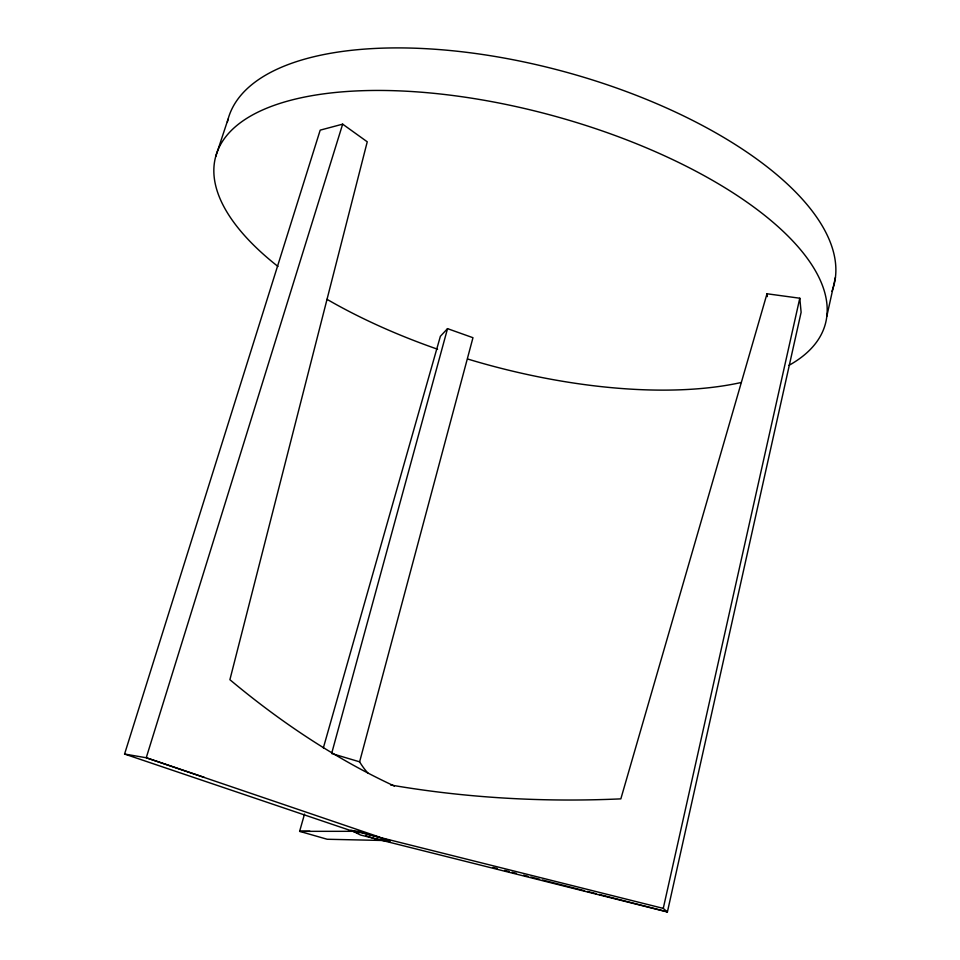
<?xml version="1.0" encoding="UTF-8"?>
<svg xmlns="http://www.w3.org/2000/svg" width="960" height="960" viewBox="0 0 960 960"><rect width="100%" height="100%" fill="white"/><g stroke="black" fill="none" stroke-linecap="round" stroke-linejoin="round"><path stroke-width="1.44" d="M667.392 912L663.264 908.388L350.904 830.172L360.54 835.02L667.392 912L801.12 312.276L799.788 298.224L767.004 293.772L620.844 798.864A981.048 785.952 -20.4 0 1 390.696 785.004M826.812 316.26L835.428 277.356M663.264 908.388L799.788 298.224M368.016 773.196A1316.04 253.128 -65.9 0 1 359.616 761.832L472.968 337.704L447.528 328.644L440.376 336.3L323.352 747.888M447.528 328.644L331.644 753.504L359.616 761.832M299.616 831.348L357.984 831.312L390.3 840.648L327.18 839.256L299.616 831.348L304.524 814.08M342.66 124.152L146.244 757.752L124.572 754.044L320.196 130.14L342.66 124.152L367.248 141.804L229.896 679.704A1064.604 636.54 74.1 0 0 394.368 786.048M215.688 156.624L228.072 119.172M299.652 831.336L309.912 831.252M389.844 841.62L374.256 838.548L365.748 835.668M493.056 867.432L497.412 868.536M504.672 870.384L509.028 871.488M511.932 872.232L516.288 873.336M523.536 875.184L527.892 876.3M530.796 877.044L539.508 879.252M542.412 879.996L584.496 890.712M587.4 891.456L596.112 893.676M599.016 894.408L667.236 911.784M204.18 777.312L146.244 757.752L379.932 837.24M124.572 754.044L358.656 833.268M767.004 293.772L767.376 296.592M277.956 266.448A316.104 128.736 15.4 0 1 301.764 97.644A316.104 128.736 15.4 0 1 703.848 175.5A316.104 128.736 15.4 0 1 788.904 365.388M741.048 382.536A316.104 128.736 15.4 0 1 467.868 359.076M437.58 349.224A316.104 128.736 15.4 0 1 327 299.316M227.388 121.956A314.1 134.928 15.4 0 1 569.832 73.2A314.1 134.928 15.4 0 1 831.96 291.312"/></g></svg>
